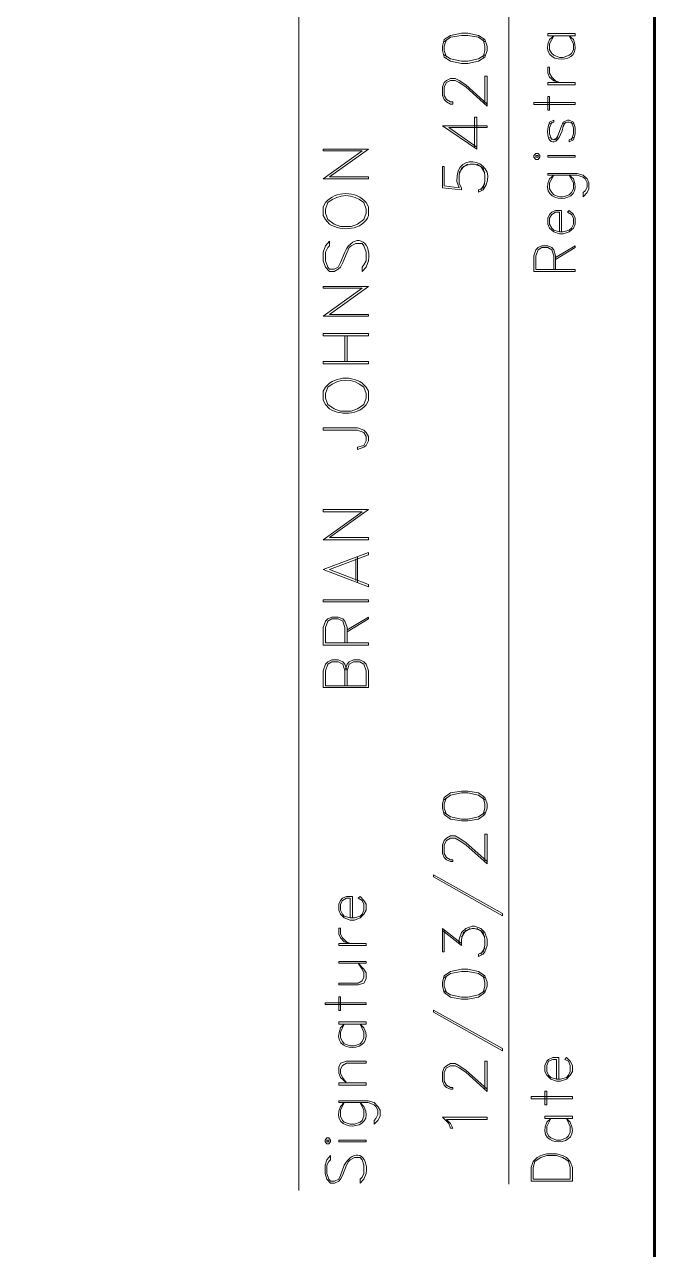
# Model space of a CAD drawing. Header units: inches. Extents: x 5 to 516, y -193 to 129.
# Drawn here: x 377.54 to 379.068, y -27.424 to -24.452 of the extents above; entities that cross this region are included whole.
import ezdxf

# ---------------------------------------------------------------- set-up
doc = ezdxf.new("R2010")
doc.units = ezdxf.units.IN
doc.header["$MEASUREMENT"] = 0
doc.layers.add('PDF5_Geometry', color=7, linetype='Continuous')

msp = doc.modelspace()

# ---------------------------------------------------------------- linework, layer by layer
at = {"layer": 'PDF5_Geometry', "lineweight": 60}
msp.add_lwpolyline([(379.067698, -46.9256782), (379.067698, -16.9256758), (334.0676944, -16.9256758), (334.0676944, -46.9256782)], dxfattribs=at)
at = {"layer": 'PDF5_Geometry', "lineweight": 15}
for points in [[(378.2054758, -27.2812313), (378.2054758, -23.4856753)], [(378.7143646, -27.2656763), (378.7143646, -23.4856761)], [(378.5632534, -24.4890083), (378.5576979, -24.5045638), (378.5576979, -24.5156749), (378.5632534, -24.5312305)], [(378.6565869, -24.4945647), (378.6410314, -24.4834536), (378.6154758, -24.4790092), (378.5999203, -24.4790092), (378.5732536, -24.4834536), (378.557698, -24.4945647)], [(378.6521424, -24.531231), (378.6565868, -24.5156755), (378.6565868, -24.5045644), (378.6521424, -24.4890088)], [(378.8710314, -24.4890086), (378.8610314, -24.4801198), (378.8710314, -24.4990086), (378.8710314, -24.5134531), (378.8665869, -24.522342), (378.8610314, -24.5267864), (378.8465869, -24.532342), (378.8376981, -24.532342), (378.8232536, -24.5267864), (378.8188092, -24.522342), (378.8132536, -24.5134531), (378.8132536, -24.4990086), (378.8232536, -24.4801198), (378.8132536, -24.4890086)], [(378.5576978, -24.5256746), (378.5732534, -24.5356746), (378.59992, -24.5412301), (378.6154756, -24.5412301), (378.6410312, -24.5356746), (378.6565867, -24.5256746)], [(378.6565869, -24.6456742), (378.6565869, -24.5778965), (378.6621425, -24.5778965), (378.6621425, -24.6501187)], [(378.6621423, -24.6501187), (378.60992, -24.603452), (378.5943645, -24.593452), (378.5843645, -24.5878965), (378.5732534, -24.5878965), (378.5632534, -24.593452), (378.5576978, -24.603452), (378.5576978, -24.6245631), (378.5632534, -24.6345631), (378.5732534, -24.6401187), (378.5788089, -24.6401187), (378.5788089, -24.6456742), (378.5732534, -24.6456742), (378.5632534, -24.6401187), (378.5576978, -24.6345631), (378.5532534, -24.6245631), (378.5532534, -24.603452), (378.5576978, -24.593452), (378.5632534, -24.5878965), (378.5732534, -24.583452), (378.5843645, -24.583452), (378.5943645, -24.5878965), (378.60992, -24.5990076), (378.6621423, -24.6456742)], [(378.6365868, -24.7501198), (378.568809, -24.702342), (378.6621424, -24.702342), (378.6621424, -24.6978975), (378.5532535, -24.6978975), (378.6365868, -24.7545642), (378.6365868, -24.6767864)], [(378.6310313, -24.750119), (378.6310313, -24.6767856), (378.6365868, -24.6767856)], [(378.8188091, -24.6890092), (378.8132535, -24.7034536), (378.8132535, -24.7178981), (378.8188091, -24.7323425)], [(378.8132536, -24.6934538), (378.8232536, -24.6890094), (378.8232536, -24.6845649), (378.8132536, -24.6890094)], [(378.8276979, -24.7323419), (378.8332534, -24.7223419), (378.8421423, -24.6990086), (378.8465868, -24.6890086), (378.8565868, -24.6845641), (378.8610312, -24.6845641), (378.8710312, -24.6890086), (378.8754757, -24.703453), (378.8754757, -24.7178975), (378.8710312, -24.7323419), (378.8610312, -24.7367863)], [(378.8465868, -24.6934535), (378.8565868, -24.689009), (378.8610313, -24.689009), (378.8710313, -24.6934535)], [(378.8465869, -24.6990094), (378.8521425, -24.6890094)], [(378.8665869, -24.6890092), (378.8710313, -24.7034536), (378.8710313, -24.7178981), (378.8665869, -24.7323425)], [(378.8132535, -24.7267877), (378.8232535, -24.7323433), (378.8332535, -24.7267877)], [(378.8710314, -24.7267877), (378.8610314, -24.7323433), (378.8610314, -24.7367877)], [(378.3743645, -24.7545637), (378.2643645, -24.7545637), (378.2643645, -24.7590081), (378.358809, -24.7590081), (378.2643645, -24.8267859), (378.3743645, -24.8267859)], [(378.3743645, -24.7545639), (378.27992, -24.8223416), (378.3743645, -24.8223416), (378.3743645, -24.8267861)], [(378.557698, -24.8434539), (378.557698, -24.7967873), (378.5532536, -24.7967873), (378.5532536, -24.8490095), (378.5999202, -24.8534539)], [(378.59992, -24.8534537), (378.59992, -24.8490093), (378.5943645, -24.8378982), (378.5943645, -24.8167871), (378.59992, -24.8012315), (378.6154756, -24.7912315)], [(378.5943647, -24.8123409), (378.6043647, -24.7967854), (378.6210314, -24.7912298), (378.6310314, -24.7912298), (378.6465869, -24.7967854), (378.6565869, -24.8123409)], [(378.6365869, -24.7912318), (378.6521425, -24.8012318), (378.6565869, -24.8167873), (378.6565869, -24.833454), (378.6521425, -24.8490096), (378.6410313, -24.853454)], [(378.5576978, -24.843453), (378.5943645, -24.8490086)], [(378.5943647, -24.8490095), (378.5888091, -24.8334539)], [(378.6565869, -24.8378988), (378.6465869, -24.8534544)], [(378.8710314, -24.8267863), (378.8610314, -24.8178974), (378.8710314, -24.8367863), (378.8710314, -24.8512307), (378.8665869, -24.8601196), (378.8610314, -24.8656752), (378.8465869, -24.8701196), (378.8376981, -24.8701196), (378.8232536, -24.8656752), (378.8188092, -24.8601196), (378.8132536, -24.8512307), (378.8132536, -24.8367863), (378.8232536, -24.8178974), (378.8132536, -24.8267863)], [(378.6521425, -24.8534539), (378.6410314, -24.8590095), (378.6410314, -24.8534539)], [(378.2699201, -24.8845646), (378.2643645, -24.8945646), (378.2643645, -24.9156757), (378.2699201, -24.9256757), (378.2799201, -24.9367868)], [(378.2754757, -24.8845637), (378.2699201, -24.9001192), (378.2699201, -24.9101192), (378.2754757, -24.9256748), (378.2910313, -24.9367859), (378.3065868, -24.9423415), (378.3321424, -24.9423415), (378.3476979, -24.9367859), (378.3632535, -24.9256748), (378.368809, -24.9101192), (378.368809, -24.9001192), (378.3632535, -24.8845637)], [(378.3743645, -24.9156757), (378.3743645, -24.8945646), (378.368809, -24.8845646)], [(378.8421423, -24.9556741), (378.8421423, -24.9034519), (378.8276979, -24.9034519), (378.818809, -24.9078963), (378.8132534, -24.9134519), (378.808809, -24.9223407), (378.808809, -24.9367852), (378.8132534, -24.9467852), (378.8232534, -24.9556741), (378.8376979, -24.9601185), (378.8465867, -24.9601185), (378.8610312, -24.9556741), (378.8710312, -24.9467852), (378.8754756, -24.9367852), (378.8754756, -24.9223407), (378.8710312, -24.9134519), (378.8610312, -24.9034519)], [(378.837698, -24.9556741), (378.837698, -24.9078963), (378.827698, -24.9078963), (378.8188091, -24.9134519), (378.8132536, -24.9223407), (378.8132536, -24.9367852), (378.8188091, -24.9467852), (378.8232536, -24.9512296), (378.837698, -24.9556741), (378.8465869, -24.9556741), (378.8610314, -24.9512296), (378.8665869, -24.9467852), (378.8710314, -24.9367852), (378.8710314, -24.9223407), (378.8665869, -24.9134519), (378.8565869, -24.9078963), (378.8610314, -24.9034519)], [(378.3165867, -25.0045643), (378.3065867, -25.0301199), (378.3010311, -25.041231), (378.2910311, -25.0456754), (378.27992, -25.0456754), (378.2754756, -25.041231), (378.26992, -25.0256754), (378.26992, -25.0045643), (378.2754756, -24.9934532), (378.27992, -24.9890088), (378.27992, -24.9778977), (378.26992, -24.9890088), (378.2643645, -25.0045643), (378.2643645, -25.0256754), (378.26992, -25.041231), (378.27992, -25.051231), (378.2910311, -25.051231), (378.3010311, -25.0456754), (378.3065867, -25.041231), (378.3121422, -25.0301199), (378.3221422, -25.0045643), (378.3276978, -24.9934532), (378.3321422, -24.9890088), (378.3432534, -24.9834532), (378.3588089, -24.9834532), (378.3632534, -24.9890088), (378.3688089, -25.0045643), (378.3688089, -25.0256754), (378.3632534, -25.0356754), (378.3588089, -25.041231), (378.3588089, -25.051231), (378.3688089, -25.041231), (378.3743645, -25.0256754)], [(378.827698, -25.0467858), (378.827698, -25.0134525), (378.8232536, -24.999008), (378.8188091, -24.9934525), (378.8088091, -24.989008), (378.7943647, -24.989008), (378.7854758, -24.9934525), (378.7799202, -24.999008), (378.7754758, -25.0134525), (378.7754758, -25.0512303), (378.8754758, -25.0512303)], [(378.8232534, -25.046786), (378.8232534, -25.0134527), (378.818809, -24.9990082), (378.808809, -24.9934527), (378.7943645, -24.9934527), (378.7854756, -24.9990082), (378.7799201, -25.0134527), (378.7799201, -25.046786), (378.8754756, -25.046786), (378.8754756, -25.0512305)], [(378.8276979, -25.0223426), (378.8754757, -24.9934537), (378.8754757, -24.9890092), (378.8276979, -25.0178981)], [(378.3743645, -25.087897), (378.2643645, -25.087897), (378.2643645, -25.0923415), (378.358809, -25.0923415), (378.2643645, -25.1601193), (378.3743645, -25.1601193)], [(378.3743645, -25.0878972), (378.27992, -25.155675), (378.3743645, -25.155675), (378.3743645, -25.1601194)], [(378.3165869, -25.2701204), (378.3165869, -25.2078982)], [(378.3221422, -25.2701204), (378.3221422, -25.2078982)], [(378.2699201, -25.3323411), (378.2643645, -25.3423411), (378.2643645, -25.3634523), (378.2699201, -25.3745634), (378.2799201, -25.3845634)], [(378.2754757, -25.3323413), (378.2699201, -25.3478969), (378.2699201, -25.359008), (378.2754757, -25.3745635), (378.2910313, -25.3845635), (378.3065868, -25.3901191), (378.3321424, -25.3901191), (378.3476979, -25.3845635), (378.3632535, -25.3745635), (378.368809, -25.359008), (378.368809, -25.3478969), (378.3632535, -25.3323413)], [(378.3743645, -25.3634523), (378.3743645, -25.3423411), (378.368809, -25.3323411)], [(378.3743645, -25.6290087), (378.2643645, -25.6290087), (378.2643645, -25.6345643), (378.358809, -25.6345643), (378.2643645, -25.7023421), (378.3743645, -25.7023421)], [(378.3743645, -25.6290078), (378.27992, -25.6967856), (378.3743645, -25.6967856), (378.3743645, -25.7023412)], [(378.2643645, -25.7745648), (378.3743645, -25.7334536), (378.3743645, -25.7390092), (378.27992, -25.7745648), (378.3743645, -25.8112314), (378.3743645, -25.816787)], [(378.3432536, -25.8012303), (378.3432536, -25.7490081)], [(378.3476979, -25.8067868), (378.3476979, -25.7434535)], [(378.2643645, -25.7745648), (378.3743645, -25.816787)], [(378.3221423, -25.952343), (378.3221423, -25.9156763), (378.3165868, -25.9001208), (378.3121423, -25.8945652), (378.3010312, -25.8901208), (378.2854756, -25.8901208), (378.2754756, -25.8945652), (378.2699201, -25.9001208), (378.2643645, -25.9156763), (378.2643645, -25.9578986), (378.3743645, -25.9578986)], [(378.3165868, -25.9523421), (378.3165868, -25.9156754), (378.3121424, -25.9001199), (378.3010313, -25.8945643), (378.2854757, -25.8945643), (378.2754757, -25.9001199), (378.2699201, -25.9156754), (378.2699201, -25.9523421), (378.3743646, -25.9523421), (378.3743646, -25.9578976)], [(378.3221422, -25.9256765), (378.3743644, -25.8945654), (378.3743644, -25.8901209), (378.3221422, -25.9212321)], [(378.3221423, -26.02012), (378.3165868, -26.0045644), (378.3121423, -25.9990089), (378.3010312, -25.9934533), (378.2854756, -25.9934533), (378.2754756, -25.9990089), (378.2699201, -26.0045644), (378.2643645, -26.02012), (378.2643645, -26.0612311), (378.3743645, -26.0612311)], [(378.3165868, -26.0567868), (378.3165868, -26.0201201), (378.3121424, -26.0045646), (378.3010313, -25.999009), (378.2854757, -25.999009), (378.2754757, -26.0045646), (378.2699201, -26.0201201), (378.2699201, -26.0567868), (378.368809, -26.0567868)], [(378.3165869, -26.0201205), (378.3221424, -26.004565), (378.327698, -25.9990094), (378.337698, -25.9934538), (378.3532536, -25.9934538), (378.3632536, -25.9990094), (378.3688091, -26.004565), (378.3743647, -26.0201205), (378.3743647, -26.0612316)], [(378.3221422, -26.0567868), (378.3221422, -26.0201201), (378.3276978, -26.0045646), (378.3376978, -25.999009), (378.3532533, -25.999009), (378.3632533, -26.0045646), (378.3688089, -26.0201201), (378.3688089, -26.0567868)], [(378.5632534, -26.3278982), (378.5576979, -26.3434538), (378.5576979, -26.3534538), (378.5632534, -26.3690093)], [(378.6565869, -26.3334524), (378.6410314, -26.3223413), (378.6154758, -26.3167858), (378.5999203, -26.3167858), (378.5732536, -26.3223413), (378.557698, -26.3334524)], [(378.6521424, -26.3690088), (378.6565868, -26.3534532), (378.6565868, -26.3434532), (378.6521424, -26.3278977)], [(378.5576978, -26.3645645), (378.5732534, -26.3745645), (378.59992, -26.3801201), (378.6154756, -26.3801201), (378.6410312, -26.3745645), (378.6565867, -26.3645645)], [(378.6621423, -26.4890075), (378.60992, -26.4423409), (378.5943645, -26.4323409), (378.5843645, -26.4267853), (378.5732534, -26.4267853), (378.5632534, -26.4323409), (378.5576978, -26.4423409), (378.5576978, -26.463452), (378.5632534, -26.473452), (378.5732534, -26.4790075), (378.5788089, -26.4790075), (378.5788089, -26.483452), (378.5732534, -26.483452), (378.5632534, -26.4790075), (378.5576978, -26.473452), (378.5532534, -26.463452), (378.5532534, -26.4423409), (378.5576978, -26.4323409), (378.5632534, -26.4267853), (378.5732534, -26.4212298), (378.5843645, -26.4212298), (378.5943645, -26.4267853), (378.60992, -26.4367853), (378.6621423, -26.483452)], [(378.6565869, -26.483452), (378.6565869, -26.4167853), (378.6621425, -26.4167853), (378.6621425, -26.4890075)], [(378.3354756, -26.620121), (378.3354756, -26.5678988), (378.3210311, -26.5678988), (378.3110311, -26.5723432), (378.3065867, -26.5778988), (378.3021422, -26.5867877), (378.3021422, -26.6012321), (378.3065867, -26.6112321), (378.3154756, -26.620121), (378.32992, -26.6256766), (378.33992, -26.6256766), (378.3543645, -26.620121), (378.3632534, -26.6112321), (378.3688089, -26.6012321), (378.3688089, -26.5867877), (378.3632534, -26.5778988), (378.3543645, -26.5678988)], [(378.3299203, -26.620121), (378.3299203, -26.5723432), (378.3210314, -26.5723432), (378.3110314, -26.5778988), (378.3065869, -26.5867877), (378.3065869, -26.6012321), (378.3110314, -26.6112321), (378.3154758, -26.6156766), (378.3299203, -26.620121), (378.3399203, -26.620121), (378.3543647, -26.6156766), (378.3588091, -26.6112321), (378.3632536, -26.6012321), (378.3632536, -26.5867877), (378.3588091, -26.5778988), (378.3488091, -26.5723432), (378.3543647, -26.5678988)], [(378.557698, -26.6501199), (378.557698, -26.7023422), (378.5532536, -26.7023422), (378.5532536, -26.6456755), (378.5999202, -26.6823421)], [(378.5532536, -26.6501187), (378.5999202, -26.6867853)], [(378.5943647, -26.682343), (378.5943647, -26.6712319), (378.5999202, -26.6556763), (378.6099203, -26.6456763), (378.6254758, -26.6401207), (378.6310314, -26.6401207), (378.6465869, -26.6456763), (378.6565869, -26.6556763), (378.6621425, -26.6712319), (378.6621425, -26.6867874), (378.6565869, -26.702343), (378.6521425, -26.7078985), (378.6410314, -26.7134541), (378.6410314, -26.7078985)], [(378.59992, -26.6667858), (378.60992, -26.6501191), (378.6254756, -26.6456747), (378.6310311, -26.6456747), (378.6465867, -26.6501191), (378.6565867, -26.6667858)], [(378.59992, -26.6867872), (378.59992, -26.6712317), (378.6043645, -26.6556761), (378.6210311, -26.6456761)], [(378.6365869, -26.6456744), (378.6521425, -26.6556744), (378.6565869, -26.67123), (378.6565869, -26.6867855), (378.6521425, -26.7023411), (378.6410313, -26.7078966)], [(378.6565869, -26.6923414), (378.6465869, -26.707897)], [(378.5632534, -26.7601198), (378.5576979, -26.7756754), (378.5576979, -26.7856754), (378.5632534, -26.801231)], [(378.6565869, -26.7656763), (378.6410314, -26.7545652), (378.6154758, -26.7501207), (378.5999203, -26.7501207), (378.5732536, -26.7545652), (378.557698, -26.7656763)], [(378.6521424, -26.8012304), (378.6565868, -26.7856749), (378.6565868, -26.7756749), (378.6521424, -26.7601193)], [(378.5576978, -26.7967862), (378.5732534, -26.8067862), (378.59992, -26.8123417), (378.6154756, -26.8123417), (378.6410312, -26.8067862), (378.6565867, -26.7967862)], [(378.3632536, -26.8867862), (378.3543647, -26.8778974), (378.3632536, -26.8967862), (378.3632536, -26.9112307), (378.3588092, -26.9201196), (378.3543647, -26.9256751), (378.3399203, -26.9301196), (378.3299203, -26.9301196), (378.3154758, -26.9256751), (378.3110314, -26.9201196), (378.3065869, -26.9112307), (378.3065869, -26.8967862), (378.3154758, -26.8778974), (378.3065869, -26.8867862)], [(378.6621423, -27.0412311), (378.60992, -26.9945644), (378.5943645, -26.9834533), (378.5843645, -26.9790088), (378.5732534, -26.9790088), (378.5632534, -26.9834533), (378.5576978, -26.9945644), (378.5576978, -27.0156755), (378.5632534, -27.0256755), (378.5732534, -27.0312311), (378.5788089, -27.0312311), (378.5788089, -27.0356755), (378.5732534, -27.0356755), (378.5632534, -27.0312311), (378.5576978, -27.0256755), (378.5532534, -27.0156755), (378.5532534, -26.9945644), (378.5576978, -26.9834533), (378.5632534, -26.9790088), (378.5732534, -26.9734533), (378.5843645, -26.9734533), (378.5943645, -26.9790088), (378.60992, -26.9890088), (378.6621423, -27.0356755)], [(378.6565869, -27.0356755), (378.6565869, -26.9678977), (378.6621425, -26.9678977), (378.6621425, -27.0412311)], [(378.8354756, -27.0112298), (378.8354756, -26.9590076), (378.8210312, -26.9590076), (378.8110312, -26.963452), (378.8065867, -26.9678965), (378.8021423, -26.9778965), (378.8021423, -26.9923409), (378.8065867, -27.0012298), (378.8165867, -27.0112298), (378.8299201, -27.0156742), (378.8399201, -27.0156742), (378.8543645, -27.0112298), (378.8632534, -27.0012298), (378.868809, -26.9923409), (378.868809, -26.9778965), (378.8632534, -26.9678965), (378.8543645, -26.9590076)], [(378.8299203, -27.0112298), (378.8299203, -26.963452), (378.8210314, -26.963452), (378.8110314, -26.9678965), (378.806587, -26.9778965), (378.806587, -26.9923409), (378.8110314, -27.0012298), (378.816587, -27.0067854), (378.8299203, -27.0112298), (378.8399203, -27.0112298), (378.8543647, -27.0067854), (378.8588092, -27.0012298), (378.8632536, -26.9923409), (378.8632536, -26.9778965), (378.8588092, -26.9678965), (378.8499203, -26.963452), (378.8543647, -26.9590076)], [(378.3632536, -27.0778976), (378.3543647, -27.0678976), (378.3632536, -27.0867864), (378.3632536, -27.1012309), (378.3588092, -27.1112309), (378.3543647, -27.1156753), (378.3399203, -27.1201198), (378.3299203, -27.1201198), (378.3154758, -27.1156753), (378.3110314, -27.1112309), (378.3065869, -27.1012309), (378.3065869, -27.0867864), (378.3154758, -27.0678976), (378.3065869, -27.0778976)], [(378.8632536, -27.1156749), (378.8543647, -27.106786), (378.8632536, -27.1256749), (378.8632536, -27.1401193), (378.8588092, -27.1490082), (378.8543647, -27.1534527), (378.8399203, -27.1590082), (378.8299203, -27.1590082), (378.8165869, -27.1534527), (378.8110314, -27.1490082), (378.8065869, -27.1401193), (378.8065869, -27.1256749), (378.8165869, -27.106786), (378.8065869, -27.1156749)], [(378.3154758, -27.2201191), (378.3065869, -27.2445635), (378.3021424, -27.2534524), (378.2921424, -27.259008), (378.2821424, -27.259008), (378.277698, -27.2534524), (378.2732535, -27.2401191), (378.2732535, -27.2201191), (378.277698, -27.2112302), (378.2821424, -27.2067857), (378.2821424, -27.1967857), (378.2732535, -27.2067857), (378.2688091, -27.2201191), (378.2688091, -27.2401191), (378.2732535, -27.2534524), (378.2821424, -27.2634524), (378.2921424, -27.2634524), (378.3021424, -27.259008), (378.3065869, -27.2534524), (378.3110313, -27.2445635), (378.3210313, -27.2201191), (378.3254758, -27.2112302), (378.3299202, -27.2067857), (378.3399202, -27.2012302), (378.3543647, -27.2012302), (378.3588091, -27.2067857), (378.3632536, -27.2201191), (378.3632536, -27.2401191), (378.3588091, -27.249008), (378.3543647, -27.2534524), (378.3543647, -27.2634524), (378.3632536, -27.2534524), (378.3688091, -27.2401191)]]:
    msp.add_lwpolyline(points, dxfattribs=at)
for points in [[(378.5532536, -24.5156761), (378.557698, -24.5312317), (378.5732536, -24.5412317), (378.5999202, -24.5467872), (378.6154758, -24.5467872), (378.6410313, -24.5412317), (378.6565869, -24.5312317), (378.6621425, -24.5156761), (378.6621425, -24.504565), (378.6565869, -24.4890095), (378.6410313, -24.4790095), (378.6154758, -24.4734539), (378.5999202, -24.4734539), (378.5732536, -24.4790095), (378.557698, -24.4890095), (378.5532536, -24.504565)], [(378.8754759, -24.4745642), (378.8088092, -24.4745642), (378.8088092, -24.4801198), (378.8754759, -24.4801198)], [(378.8088091, -24.5556752), (378.8132536, -24.5556752), (378.8132536, -24.5701197), (378.8188091, -24.5801197), (378.827698, -24.5890086), (378.837698, -24.593453), (378.8232536, -24.5890086), (378.8132536, -24.5801197), (378.8088091, -24.5701197)], [(378.8754759, -24.5934539), (378.8088092, -24.5934539), (378.8088092, -24.5990095), (378.8754759, -24.5990095)], [(378.8132536, -24.6267859), (378.8132536, -24.6601192), (378.8088092, -24.6601192), (378.8088092, -24.6267859)], [(378.8754758, -24.6412309), (378.7754758, -24.6412309), (378.7754758, -24.6467864), (378.8754758, -24.6467864)], [(378.7754758, -24.7745647), (378.7799202, -24.7801202), (378.7854758, -24.7801202), (378.7899202, -24.7745647), (378.7899202, -24.7701202), (378.7854758, -24.7656758), (378.7799202, -24.7656758), (378.7754758, -24.7701202)], [(378.7799201, -24.7701202), (378.7799201, -24.7745647), (378.7854756, -24.7745647), (378.7854756, -24.7701202)], [(378.8754759, -24.7701202), (378.8088092, -24.7701202), (378.8088092, -24.7745647), (378.8754759, -24.7745647)], [(378.8943648, -24.8701198), (378.9043648, -24.8601198), (378.9088092, -24.8512309), (378.9088092, -24.8367864), (378.9043648, -24.8267864), (378.8943648, -24.8178976), (378.8799203, -24.8134531), (378.8088092, -24.8134531), (378.8088092, -24.8178976), (378.8799203, -24.8178976), (378.8943648, -24.822342), (378.8999203, -24.8267864), (378.9043648, -24.8367864), (378.9043648, -24.8467864), (378.8999203, -24.8556753), (378.8943648, -24.8601198)], [(378.2643645, -25.202342), (378.2643645, -25.2078976), (378.3743645, -25.2078976), (378.3743645, -25.202342)], [(378.3743646, -25.2701191), (378.3743646, -25.2756746), (378.2643646, -25.2756746), (378.2643646, -25.2701191)], [(378.3476979, -25.4834538), (378.3632534, -25.4778982), (378.368809, -25.4734538), (378.3743645, -25.4623427), (378.3743645, -25.4523427), (378.368809, -25.4423427), (378.3632534, -25.4367871), (378.3476979, -25.4312316), (378.2643645, -25.4312316), (378.2643645, -25.4367871), (378.3476979, -25.4367871), (378.3632534, -25.4423427), (378.368809, -25.4523427), (378.368809, -25.4623427), (378.3632534, -25.4734538), (378.3476979, -25.4778982)], [(378.3743645, -25.8478983), (378.2643645, -25.8478983), (378.2643645, -25.8534538), (378.3743645, -25.8534538)], [(378.5532536, -26.3534539), (378.557698, -26.3690094), (378.5732536, -26.3801205), (378.5999202, -26.384565), (378.6154758, -26.384565), (378.6410313, -26.3801205), (378.6565869, -26.3690094), (378.6621425, -26.3534539), (378.6621425, -26.3434539), (378.6565869, -26.3278983), (378.6410313, -26.3167872), (378.6154758, -26.3123428), (378.5999202, -26.3123428), (378.5732536, -26.3167872), (378.557698, -26.3278983), (378.5532536, -26.3434539)], [(378.6988091, -26.6090094), (378.5321425, -26.5156761), (378.5321425, -26.5201205), (378.6988091, -26.614565)], [(378.3021425, -26.6445652), (378.3065869, -26.6445652), (378.3065869, -26.6590096), (378.3110314, -26.6678985), (378.3210314, -26.6778985), (378.3299203, -26.682343), (378.3154758, -26.6778985), (378.3065869, -26.6678985), (378.3021425, -26.6590096)], [(378.3688091, -26.6823428), (378.3021425, -26.6823428), (378.3021425, -26.6867872), (378.3688091, -26.6867872)], [(378.3688091, -26.7256755), (378.3021425, -26.7256755), (378.3021425, -26.7301199), (378.3688091, -26.7301199)], [(378.3488091, -26.7301212), (378.3588091, -26.7445656), (378.3632536, -26.7534545), (378.3632536, -26.7634545), (378.3588091, -26.7723434), (378.3488091, -26.777899), (378.3021425, -26.777899), (378.3021425, -26.7823434), (378.3488091, -26.7823434), (378.3632536, -26.777899), (378.3688091, -26.767899), (378.3688091, -26.7534545), (378.3632536, -26.7445656)], [(378.5532536, -26.7856755), (378.557698, -26.801231), (378.5732536, -26.8123422), (378.5999202, -26.8167866), (378.6154758, -26.8167866), (378.6410313, -26.8123422), (378.6565869, -26.801231), (378.6621425, -26.7856755), (378.6621425, -26.7756755), (378.6565869, -26.7601199), (378.6410313, -26.7501199), (378.6154758, -26.7445644), (378.5999202, -26.7445644), (378.5732536, -26.7501199), (378.557698, -26.7601199), (378.5532536, -26.7756755)], [(378.3688091, -26.8256759), (378.2688091, -26.8256759), (378.2688091, -26.8301204), (378.3688091, -26.8301204)], [(378.3065869, -26.8112298), (378.3065869, -26.8445631), (378.3021425, -26.8445631), (378.3021425, -26.8112298)], [(378.6988091, -26.9367874), (378.5321425, -26.8434541), (378.5321425, -26.8490096), (378.6988091, -26.942343)], [(378.3688091, -26.8723418), (378.3021425, -26.8723418), (378.3021425, -26.8778974), (378.3688091, -26.8778974)], [(378.3688089, -26.9678984), (378.3688089, -26.9723428), (378.3210312, -26.9723428), (378.3110312, -26.9778984), (378.3065867, -26.9867873), (378.3065867, -26.9967873), (378.3110312, -27.0067873), (378.3210312, -27.0201206), (378.3065867, -27.0067873), (378.3021423, -26.9967873), (378.3021423, -26.9823428), (378.3065867, -26.9723428), (378.3210312, -26.9678984)], [(378.3688091, -27.0201192), (378.3021425, -27.0201192), (378.3021425, -27.0256748), (378.3688091, -27.0256748)], [(378.806587, -27.0401207), (378.806587, -27.073454), (378.8021425, -27.073454), (378.8021425, -27.0401207)], [(378.387698, -27.12012), (378.3965869, -27.1112311), (378.4021425, -27.1012311), (378.4021425, -27.0867866), (378.3965869, -27.0778977), (378.387698, -27.0678977), (378.3732536, -27.0634533), (378.3021425, -27.0634533), (378.3021425, -27.0678977), (378.3732536, -27.0678977), (378.387698, -27.0734533), (378.3921425, -27.0778977), (378.3965869, -27.0867866), (378.3965869, -27.0967866), (378.3921425, -27.1067866), (378.387698, -27.1112311)], [(378.8688091, -27.0534535), (378.7688091, -27.0534535), (378.7688091, -27.059009), (378.8688091, -27.059009)], [(378.6621425, -27.1034528), (378.6621425, -27.1090084), (378.5632536, -27.1090084), (378.5732536, -27.1190084), (378.5788091, -27.1301195), (378.5732536, -27.1301195), (378.5688091, -27.1190084), (378.5532536, -27.1034528)], [(378.8688092, -27.1012304), (378.8021425, -27.1012304), (378.8021425, -27.106786), (378.8688092, -27.106786)], [(378.2688091, -27.1634538), (378.2732535, -27.1678982), (378.277698, -27.1678982), (378.2821424, -27.1634538), (378.2821424, -27.1590093), (378.277698, -27.1534537), (378.2732535, -27.1534537), (378.2688091, -27.1590093)], [(378.2732533, -27.1590093), (378.2732533, -27.1634538), (378.2776978, -27.1634538), (378.2776978, -27.1590093)], [(378.3688091, -27.1590093), (378.3021425, -27.1590093), (378.3021425, -27.1634538), (378.3688091, -27.1634538)], [(378.8688091, -27.2590099), (378.8688091, -27.2256766), (378.8632536, -27.2112322), (378.8543647, -27.2012322), (378.8443647, -27.1967877), (378.8299202, -27.1923433), (378.8065869, -27.1923433), (378.7921425, -27.1967877), (378.7832536, -27.2012322), (378.7732536, -27.2112322), (378.7688091, -27.2256766), (378.7688091, -27.2590099)], [(378.8632534, -27.2534535), (378.8632534, -27.2256757), (378.8588089, -27.2112313), (378.8543645, -27.2067868), (378.8443645, -27.2012313), (378.8299201, -27.1967868), (378.8065867, -27.1967868), (378.7921423, -27.2012313), (378.7832534, -27.2067868), (378.7776978, -27.2112313), (378.7732534, -27.2256757), (378.7732534, -27.2534535)]]:
    msp.add_lwpolyline(points, close=True, dxfattribs=at)
for points in [[(378.8132536, -24.4890086), (378.7840129, -24.5525827), (378.9002721, -24.5525827), (378.8710314, -24.4890086)], [(378.8132536, -24.6890094), (378.7950869, -24.7347316), (378.8315684, -24.7650835), (378.8465869, -24.6990094)], [(378.5888091, -24.8334539), (378.5822351, -24.7499169), (378.7001795, -24.7871021), (378.6521425, -24.8534539)], [(378.8132536, -24.8267863), (378.7840129, -24.8903603), (378.9002721, -24.8903603), (378.8710314, -24.8267863)], [(378.368809, -24.8845646), (378.3449942, -24.8551572), (378.2937349, -24.8551572), (378.2699201, -24.8845646)], [(378.3632535, -24.8845637), (378.334772, -24.8619526), (378.3039572, -24.8619526), (378.2754757, -24.8845637)], [(378.2799201, -24.9367868), (378.3084201, -24.9551016), (378.360846, -24.9521572), (378.3743645, -24.9156757)], [(378.3165867, -25.0045643), (378.3394015, -24.9570273), (378.3814015, -24.9734717), (378.3743645, -25.0256754)], [(378.368809, -25.3323411), (378.3449942, -25.3029337), (378.2937349, -25.3029337), (378.2699201, -25.3323411)], [(378.3632535, -25.3323413), (378.3347905, -25.3097302), (378.3039387, -25.3097302), (378.2754757, -25.3323413)], [(378.2799201, -25.3845634), (378.3073645, -25.4031189), (378.3632164, -25.3991004), (378.3743645, -25.3634523)], [(378.3065869, -26.8867862), (378.2769018, -26.9523603), (378.3951055, -26.9482492), (378.3632536, -26.8867862)], [(378.3065869, -27.0778976), (378.276198, -27.1423235), (378.395624, -27.1387124), (378.3632536, -27.0778976)], [(378.8065869, -27.1156749), (378.7772536, -27.1808971), (378.8950499, -27.177323), (378.8632536, -27.1156749)], [(378.3154758, -27.2201191), (378.3384943, -27.1772487), (378.3745313, -27.1939154), (378.3688091, -27.2401191)]]:
    msp.add_open_spline(points, degree=3, dxfattribs=at)

doc.saveas('drawing.dxf')
